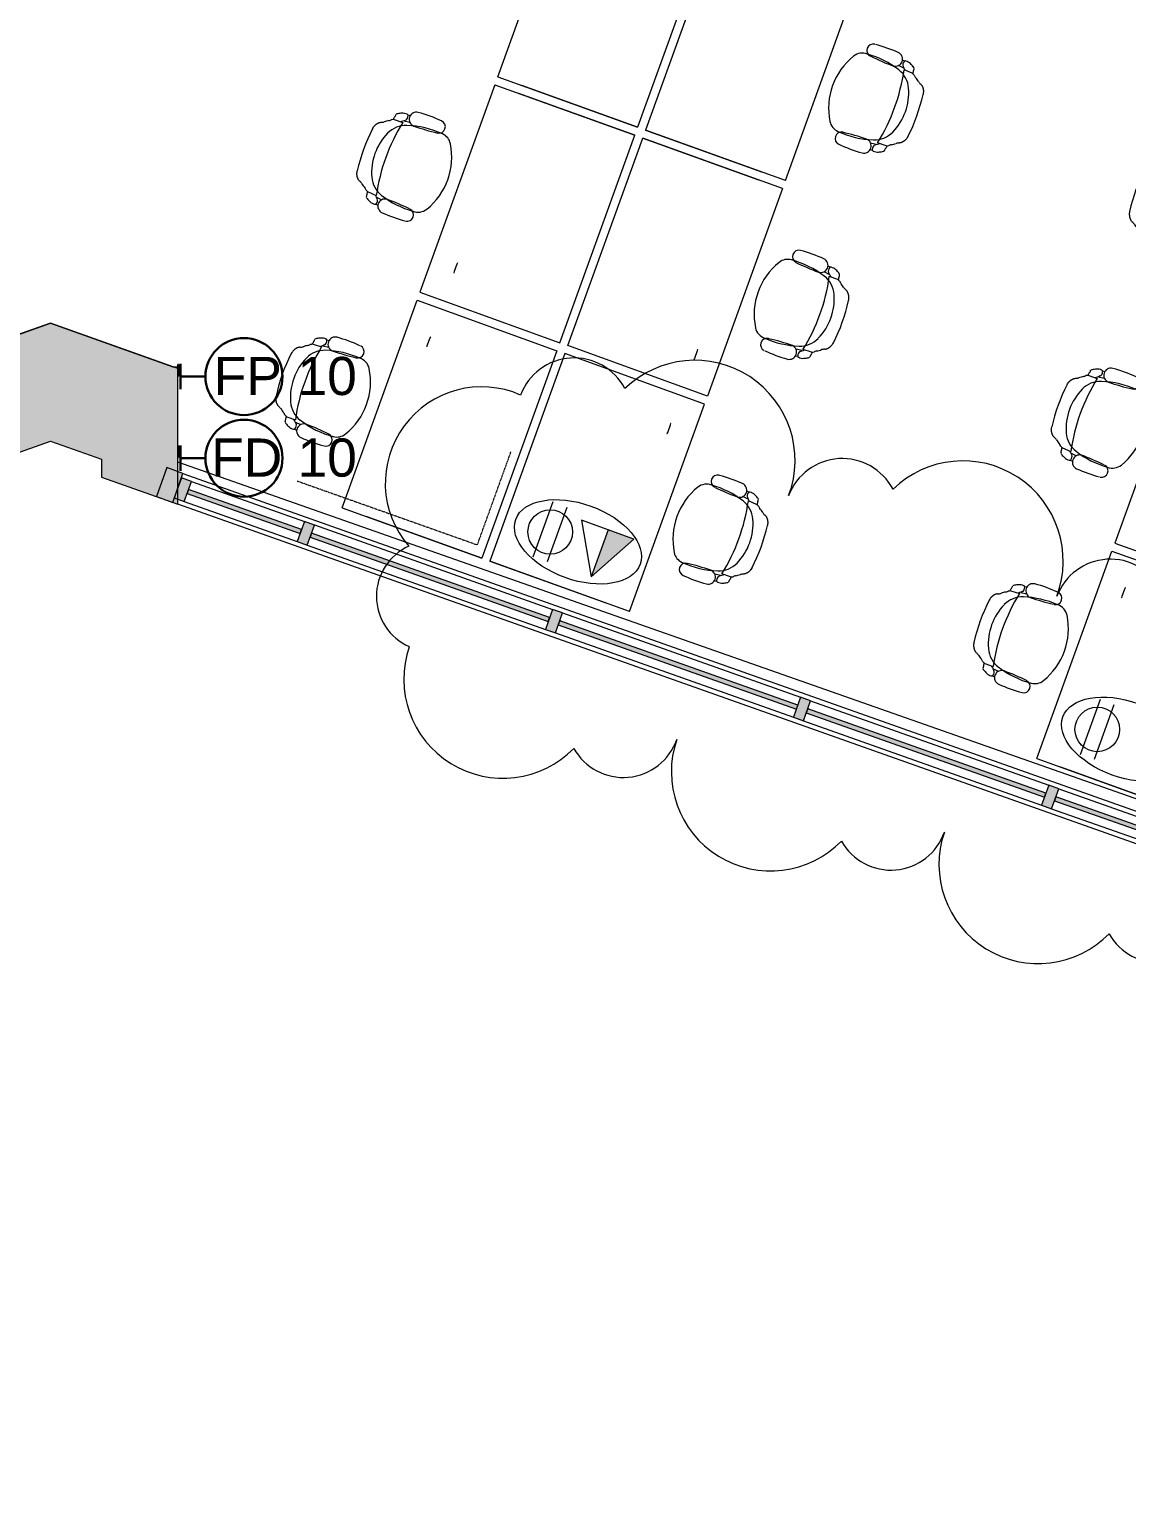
# Model space of a CAD drawing. Header units: inches. Extents: x -2349 to 1043, y -456 to 2193.
# Drawn here: x -1261 to -1002.6, y 98.6 to 446.9 of the extents above; entities that cross this region are included whole.
import ezdxf

# ---------------------------------------------------------------- set-up
doc = ezdxf.new("R2010")
doc.units = ezdxf.units.IN
doc.header["$MEASUREMENT"] = 0
doc.linetypes.add('Dash 1_16_', pattern=[0.125, 0.0625, -0.0625])
for name, color, linetype, lineweight in [('5033_00_7th-9th Floors_Updated_dwg', 8, 'Continuous', 9), ('A-ANNO-NOTE', 131, 'Continuous', 30), ('A-COLS', 52, 'Continuous', 13), ('A-DETL-THIN', 151, 'Continuous', 9), ('A-GLAZ-CURT', 52, 'Continuous', 13), ('A-GLAZ-CWMG', 51, 'Continuous', 13), ('A-Shell', 7, 'Continuous', 9), ('A-WALL-PATT', 111, 'Continuous', 13), ('E-ELEC-FIXT', 91, 'Continuous', 9), ('G-ANNO-REVC', 71, 'Continuous', 9), ('GLAZ EXIST2', 7, 'Continuous', 9), ('I-FURN', 30, 'Continuous', 9), ('I-WALL', 2, 'Continuous', 13)]:
    doc.layers.add(name, color=color, linetype=linetype, lineweight=lineweight)
doc.styles.add('Swis721 Lt BT', font='swissl.ttf', dxfattribs={"height": 9})

# ---------------------------------------------------------------- blocks, each defined once
blk = doc.blocks.new('5033_00_7th-9th Floors_Updated_dwg-8585573-7TH FLOOR POWER _ SIGNAL')
at = {"layer": 'A-Shell'}
blk.add_line((-1226.96, 187.32), (-1256.05, 197.69), dxfattribs=at)
at = {"layer": 'A-Shell', "flags": 128}
blk.add_lwpolyline([(-1256.05, 197.69), (-1286.05, 187), (-1256.05, 197.69), (-1226.96, 187.32)], dxfattribs=at)
at = {"layer": 'GLAZ EXIST2'}
blk.add_line((-938.5, 63.78), (-1226.05, 164.89), dxfattribs=at)
blk = doc.blocks.new('Columns 1 - Columns 1-7118049-7TH FLOOR POWER _ SIGNAL')
at = {"layer": 'A-COLS', "lineweight": 9}
h = blk.add_hatch(color=7, dxfattribs=at)
h.paths.add_polyline_path([(862, -405.11), (861.98, -372.97), (801.98, -351.58), (801.98, -383.71), (861.95, -405.09)], flags=0)
h.paths.add_polyline_path([(994.48, -377), (1004.95, -376.98), (1004.95, -365), (986.95, -365), (986.95, -377), (993.97, -377)], flags=0)
h.paths.add_polyline_path([(514, -281.76), (514, -249.63), (453.98, -228.24), (453.98, -260.37), (513.95, -281.74)], flags=0)
h.paths.add_polyline_path([(166, -158.41), (166, -126.28), (105.98, -104.89), (105.98, -137.02), (165.95, -158.39)], flags=0)
h.paths.add_polyline_path([(-182, -35.06), (-182, -2.93), (-242.02, 18.46), (-242.02, -13.67), (-182.05, -35.04)], flags=0)
h.paths.add_polyline_path([(-1982.09, 88.27), (-1922.03, 109.69), (-1922.03, 140.32), (-1982.09, 118.92), (-1982.06, 97), (-1976.88, 98.83), (-1974.21, 91.29), (-1982.09, 88.5), (-1982.09, 88.41)], flags=0)
h.paths.add_polyline_path([(-530, 88.28), (-530, 120.42), (-590.02, 141.81), (-590.02, 109.68), (-530.05, 88.3)], flags=0)
h.paths.add_polyline_path([(843.95, 109), (843.91, 133), (819.95, 133), (819.95, 109), (840.1, 109)], flags=0)
h.paths.add_polyline_path([(1000.37, 115), (1004.95, 115.02), (1004.95, 127), (986.95, 127), (986.95, 115), (998.45, 115)], flags=0)
h.paths.add_polyline_path([(-1634.06, 211.7), (-1574.03, 233.05), (-1574.03, 264.36), (-1634.06, 242.96), (-1634.06, 211.72)], flags=0)
h.paths.add_polyline_path([(-878.47, 211.8), (-878.47, 243.93), (-938.5, 265.32), (-938.5, 233.19), (-878.52, 211.82)], flags=0)
h.paths.add_polyline_path([(495.95, 232), (495.95, 256), (472.03, 256), (472.03, 232), (492.75, 232)], flags=0)
h.paths.add_polyline_path([(-1286.05, 334.98), (-1268.05, 341.39), (-1268.05, 345.6), (-1256.05, 349.87), (-1244.05, 345.6), (-1244.05, 341.38), (-1226.05, 335.02), (-1226.06, 367), (-1256.05, 377.69), (-1286.05, 367), (-1286.05, 334.99)], flags=0)
h.paths.add_polyline_path([(-2021.16, 351.64), (-2013.01, 374.21), (-2035.58, 382.36), (-2043.73, 359.79), (-2041.62, 359.02)], flags=0)
h.paths.add_polyline_path([(-207.74, 478), (-200.03, 478), (-200.03, 502), (-219.79, 502), (-224.03, 490.27), (-224.03, 478), (-208.32, 478)], flags=0)
h.paths.add_polyline_path([(-224.03, 501.32), (-223.78, 502), (-224.03, 502)], flags=0)
h.paths.add_polyline_path([(-549.3, 601), (-548.03, 601), (-548.03, 625), (-569.15, 625), (-572.03, 617.05), (-572.03, 601), (-556.09, 601)], flags=0)
h.paths.add_polyline_path([(496.2, 601), (496.2, 625), (472.2, 625), (472.2, 601), (492.75, 601)], flags=0)
h.paths.add_polyline_path([(831.97, 601.06), (843.95, 601.08), (843.91, 625.06), (819.95, 625.06), (819.95, 601.06), (831.95, 601.06)], flags=0)
h.paths.add_polyline_path([(999.15, 607.06), (1004.95, 607.08), (1004.95, 619.06), (986.95, 619.06), (986.95, 607.06), (998.45, 607.06)], flags=0)
h.paths.add_polyline_path([(-1887.92, 720.64), (-1879.77, 743.21), (-1902.34, 751.36), (-1910.49, 728.79), (-1899.81, 724.93)], flags=0)
h.paths.add_polyline_path([(-910.74, 724), (-896.03, 724), (-896.03, 748), (-920.67, 748), (-920.67, 724), (-911.68, 724)], flags=0)
h.paths.add_polyline_path([(-1616.03, 724), (-1592.03, 724), (-1592.03, 748), (-1616.03, 748), (-1616.03, 731.5)], flags=0)
h.paths.add_polyline_path([(-1843.5, 843.64), (-1835.35, 866.21), (-1857.93, 874.36), (-1866.08, 851.79), (-1845.61, 844.39)], flags=0)
h.paths.add_polyline_path([(492.75, 847), (496.2, 847), (496.2, 871), (472.2, 871), (472.2, 847), (479.89, 847)], flags=0)
h.paths.add_polyline_path([(-1574.05, 847), (-1574.06, 871), (-1616.19, 871), (-1616.19, 847), (-1576.33, 847)], flags=0)
h.paths.add_polyline_path([(-1268.03, 847.03), (-1243.86, 847.03), (-1243.86, 871), (-1268.03, 871), (-1268.03, 863.81)], flags=0)
h.paths.add_polyline_path([(843.95, 1093), (843.91, 1117), (819.95, 1117), (819.95, 1093), (840.1, 1093)], flags=0)
h.paths.add_polyline_path([(482.08, 1093), (495.95, 1093), (495.95, 1117), (471.83, 1117), (471.83, 1093), (481.27, 1093)], flags=0)
h.paths.add_polyline_path([(-1259.55, 1093.21), (-1244.3, 1093.21), (-1244.3, 1117.25), (-1268.29, 1117.25), (-1268.29, 1093.21), (-1268.07, 1093.21)], flags=0)
h.paths.add_polyline_path([(-1607.55, 1093.21), (-1592.35, 1093.21), (-1592.35, 1117.25), (-1616.3, 1117.25), (-1616.3, 1093.21), (-1616.07, 1093.21)], flags=0)
h.paths.add_polyline_path([(993.95, 1099), (1004.95, 1099.02), (1004.95, 1111), (986.95, 1111), (986.95, 1099), (993.94, 1099)], flags=0)
h.paths.add_polyline_path([(-1594.42, 1339.25), (-1592.3, 1339.25), (-1592.3, 1363.25), (-1616.3, 1363.25), (-1616.3, 1339.25), (-1600.55, 1339.25)], flags=0)
h.paths.add_polyline_path([(-1268.3, 1339.25), (-1244.3, 1339.25), (-1244.3, 1363.25), (-1268.3, 1363.25), (-1268.3, 1343.02)], flags=0)
h.paths.add_polyline_path([(471.95, 1462.86), (495.95, 1462.86), (495.95, 1486.86), (471.95, 1486.86)], flags=0)
h.paths.add_polyline_path([(801.95, 1567), (861.95, 1588.4), (861.95, 1619.14), (850.07, 1619.14), (850, 1619.04), (849.95, 1619.16), (849.95, 1622.86), (801.95, 1605.75), (801.95, 1567.02)], flags=0)
h.paths.add_polyline_path([(-1592.05, 1585.02), (-1592.05, 1609.02), (-1616.05, 1609.02), (-1616.05, 1585.02)], flags=0)
h.paths.add_polyline_path([(-1244.3, 1585.27), (-1244.3, 1609.27), (-1268.3, 1609.27), (-1268.3, 1585.27)], flags=0)
h.paths.add_polyline_path([(-1678.05, 1731.02), (-1654.55, 1731.02), (-1654.55, 1776.02), (-1678.05, 1776.02), (-1678.05, 1772.52), (-1658.05, 1772.52), (-1658.05, 1734.52), (-1678.05, 1734.52)], flags=0)
h.paths.add_polyline_path([(-921.05, 1827.02), (-895.05, 1827.02), (-895.05, 1853.02), (-921.05, 1853.02), (-921.05, 1827.76)], flags=0)
h.paths.add_polyline_path([(496.95, 1827.02), (496.95, 1853.02), (470.95, 1853.02), (470.95, 1827.02), (492.75, 1827.02)], flags=0)
h.paths.add_polyline_path([(148.95, 1827.02), (148.95, 1853.02), (122.95, 1853.02), (122.95, 1827.02), (145.4, 1827.02)], flags=0)
h.paths.add_polyline_path([(-559.8, 1827.02), (-547.04, 1827.02), (-547.04, 1853.02), (-573.04, 1853.02), (-573.04, 1827.02), (-560.05, 1827.02)], flags=0)
h.paths.add_polyline_path([(-214.73, 1827.04), (-199.03, 1827.04), (-199.03, 1853.03), (-225.05, 1853.03), (-225.05, 1827.04), (-214.81, 1827.04)], flags=0)
h.paths.add_polyline_path([(-1604.86, 1828.27), (-1592.3, 1828.27), (-1592.3, 1852.27), (-1600.05, 1852.27), (-1600.05, 2104.82), (-1574.05, 2104.82), (-1574.05, 2138.82), (-1608.05, 2138.82), (-1608.05, 1852.27), (-1616.3, 1852.27), (-1616.3, 1828.27), (-1605.11, 1828.27)], flags=0)
h.paths.add_polyline_path([(-1246.45, 1828.27), (-1244.3, 1828.27), (-1244.3, 1852.27), (-1268.3, 1852.27), (-1268.3, 1828.27), (-1252.55, 1828.27)], flags=0)
h.paths.add_polyline_path([(-1629.95, 1836.02), (-1620.8, 1836.02), (-1620.8, 1844.02), (-1678.05, 1844.02), (-1678.05, 1836.02)], flags=0)
h.paths.add_polyline_path([(861.95, 2100.07), (861.95, 2138.82), (801.95, 2138.82), (801.95, 2110.02), (831.95, 2110.02), (831.95, 2100.07), (853.95, 2100.07)], flags=0)
h.paths.add_polyline_path([(-878.05, 2104.79), (-878.05, 2138.82), (-938.13, 2138.82), (-938.13, 2104.79)], flags=0)
h.paths.add_polyline_path([(-1225.94, 2104.81), (-1225.94, 2138.82), (-1286.03, 2138.82), (-1286.03, 2104.81)], flags=0)
h.paths.add_polyline_path([(165.96, 2104.82), (165.96, 2138.82), (105.95, 2138.82), (105.95, 2104.82)], flags=0)
h.paths.add_polyline_path([(454.05, 2104.82), (513.95, 2104.82), (513.95, 2138.82), (454.05, 2138.82)], flags=0)
h.paths.add_polyline_path([(-590.05, 2104.82), (-530.05, 2104.82), (-530.05, 2138.82), (-590.05, 2138.82)], flags=0)
h.paths.add_polyline_path([(-181.82, 2104.82), (-181.82, 2138.82), (-242.05, 2138.82), (-242.05, 2104.82), (-189.08, 2104.82)], flags=0)
at = {"layer": 'A-COLS', "color": 8, "lineweight": 20}
for p, q in [((-1256.05, 377.69), (-1286.05, 367)), ((-1226.05, 367), (-1256.05, 377.69)), ((-1226.05, 335), (-1226.05, 367)), ((-1268.05, 345.6), (-1256.05, 349.87)), ((-1256.05, 349.87), (-1244.05, 345.6)), ((-1244.05, 345.6), (-1244.05, 341.38)), ((-1244.05, 341.38), (-1226.05, 335))]:
    blk.add_line(p, q, dxfattribs=at)
blk = doc.blocks.new('System Panel - Glazed-7506537-7TH FLOOR POWER _ SIGNAL')
at = {"layer": 'A-GLAZ-CURT', "lineweight": 9}
blk.add_hatch(color=7, dxfattribs=at).paths.add_polyline_path([(-14.13, 0.5), (-14.13, -0.5), (14.13, -0.5), (14.13, 0.5), (8.2, 0.5)], flags=0)
at = {"layer": 'A-GLAZ-CURT', "color": 8, "lineweight": 20}
for p, q in [((-14.13, 0.5), (-14.13, -0.5)), ((14.13, 0.5), (-14.13, 0.5)), ((14.13, -0.5), (14.13, 0.5)), ((-14.13, -0.5), (14.13, -0.5))]:
    blk.add_line(p, q, dxfattribs=at)
blk = doc.blocks.new('System Panel - Glazed-7506542-7TH FLOOR POWER _ SIGNAL')
at = {"layer": 'A-GLAZ-CURT', "lineweight": 9}
blk.add_hatch(color=7, dxfattribs=at).paths.add_polyline_path([(-29.75, 0.5), (-29.75, -0.5), (29.75, -0.5), (29.75, 0.5)], flags=0)
at = {"layer": 'A-GLAZ-CURT', "color": 8, "lineweight": 20}
for p, q in [((29.75, 0.5), (-29.75, 0.5)), ((-29.75, 0.5), (-29.75, -0.5)), ((29.75, -0.5), (29.75, 0.5)), ((-29.75, -0.5), (29.75, -0.5))]:
    blk.add_line(p, q, dxfattribs=at)
blk = doc.blocks.new('System Panel - Glazed-7506554-7TH FLOOR POWER _ SIGNAL')
at = {"layer": 'A-GLAZ-CURT', "lineweight": 9}
blk.add_hatch(color=7, dxfattribs=at).paths.add_polyline_path([(-29.79, 0.5), (-29.79, -0.5), (29.79, -0.5), (29.79, 0.5), (14.95, 0.5)], flags=0)
at = {"layer": 'A-GLAZ-CURT', "color": 8, "lineweight": 20}
for p, q in [((29.79, 0.5), (-29.79, 0.5)), ((-29.79, 0.5), (-29.79, -0.5)), ((29.79, -0.5), (29.79, 0.5)), ((-29.79, -0.5), (29.79, -0.5))]:
    blk.add_line(p, q, dxfattribs=at)
blk = doc.blocks.new('Rectangular Mullion - 2_5_ x 5_ rectangular-7506551-7TH FLOOR POWER _ SIGNAL')
at = {"layer": 'A-GLAZ-CWMG', "lineweight": 9}
for p, q in [((-1018.55, 267.96), (-962.4, 248.06)), ((-1020.22, 263.25), (-964.07, 243.35))]:
    blk.add_line(p, q, dxfattribs=at)
blk = doc.blocks.new('Rectangular Mullion - 2_5_ x 5_ rectangular-7506541-7TH FLOOR POWER _ SIGNAL')
at = {"layer": 'A-GLAZ-CWMG', "lineweight": 9}
for p, q in [((-1076.99, 288.68), (-1020.91, 268.8)), ((-1078.66, 283.96), (-1022.58, 264.09))]:
    blk.add_line(p, q, dxfattribs=at)
blk = doc.blocks.new('Rectangular Mullion - 2_5_ x 5_ rectangular-7506535-7TH FLOOR POWER _ SIGNAL')
at = {"layer": 'A-GLAZ-CWMG', "lineweight": 9}
for p, q in [((-1222.85, 340.38), (-1196.22, 330.94)), ((-1224.52, 335.66), (-1197.89, 326.22))]:
    blk.add_line(p, q, dxfattribs=at)
blk = doc.blocks.new('Rectangular Mullion - 2_5_ x 5_ rectangular-7506530-7TH FLOOR POWER _ SIGNAL')
at = {"layer": 'A-GLAZ-CWMG', "lineweight": 9}
blk.add_hatch(color=7, dxfattribs=at).paths.add_polyline_path([(-2.5, -2.5), (-2.5, 2.5), (0, 2.5), (0, -0.01), (-0.88, -2.5), (-2.17, -2.5)], flags=0)
at = {"layer": 'A-GLAZ-CWMG', "color": 8, "lineweight": 20}
for p, q in [((-2.5, 2.5), (0, 2.5)), ((-2.5, -2.5), (-2.5, 2.5)), ((0, 2.5), (0, -2.5)), ((0, -2.5), (-2.5, -2.5))]:
    blk.add_line(p, q, dxfattribs=at)
blk = doc.blocks.new('Rectangular Mullion - 2_5_ x 5_ rectangular-7506536-7TH FLOOR POWER _ SIGNAL')
at = {"layer": 'A-GLAZ-CWMG', "lineweight": 9}
blk.add_hatch(color=7, dxfattribs=at).paths.add_polyline_path([(-1.25, -2.5), (-1.25, 2.5), (1.25, 2.5), (1.25, -2.5), (-0.52, -2.5)], flags=0)
at = {"layer": 'A-GLAZ-CWMG', "color": 8, "lineweight": 20}
for p, q in [((-1.25, 2.5), (1.25, 2.5)), ((-1.25, -2.5), (-1.25, 2.5)), ((1.25, 2.5), (1.25, -2.5)), ((1.25, -2.5), (-1.25, -2.5))]:
    blk.add_line(p, q, dxfattribs=at)
blk = doc.blocks.new('Steelcase - Ology - Desk Electric - Rectangular - 29__ D - 52_ x 35_-7821944-7TH FLOOR POWER _ SIGNAL')
at = {"layer": 'I-FURN'}
for p, q in [((-29, -23.78), (-29, 11.22)), ((23, 11.22), (-29, 11.22)), ((23, -23.78), (23, 11.22)), ((-29, -23.78), (23, -23.78))]:
    blk.add_line(p, q, dxfattribs=at)
blk = doc.blocks.new('Steelcase - Ology - Desk Electric - Base - Rectangular - 29__ D - 34__ W - 76__ W-7821946-7TH FLOOR POWER _ SIGNAL')
at = {"layer": 'I-FURN'}
for p, q in [((-28.68, 11.22), (-28.68, -17.78)), ((13.8, -17.79), (13.8, -17.83)), ((13.8, -17.83), (14.11, -17.9)), ((14.11, -17.9), (16.01, -17.9)), ((16.01, -17.9), (16.31, -17.83)), ((16.31, -17.83), (16.31, -17.79))]:
    blk.add_line(p, q, dxfattribs=at)
blk = doc.blocks.new('Steelcase - Seating - Series 1 - Task Chair - Task Chair-7826190-7TH FLOOR POWER _ SIGNAL')
at = {"layer": 'I-FURN'}
for p, q in [((-10.17, -2.55), (-10.38, -2.55)), ((-9.09, -2.55), (-9.22, -4.65)), ((9.09, -2.55), (9.09, -4.68)), ((10.17, -2.55), (10.38, -2.55)), ((-11.19, -5.22), (-11.25, -5.79)), ((-9.88, -5.14), (-9.56, -4.85)), ((-9.56, -4.85), (-9.71, -6.23)), ((9.2, -4.34), (9.09, -4.19)), ((9.88, -5.14), (9.56, -4.85)), ((9.56, -4.85), (9.71, -6.22)), ((11.19, -5.22), (11.25, -5.79))]:
    blk.add_line(p, q, dxfattribs=at)
for centre, radius, start, end in [((-3.05, -7.65), 6, 114.254, 162.1001), ((0, -14.41), 13.41, 65.746, 114.254), ((3.05, -7.65), 6, 17.8999, 65.746), ((-10.88, -7.44), 1.69, 4.2771, 175.7229), ((11.73, -12.42), 21.53, 162.1001, 184.2769), ((-2.85, -9.17), 7.99, 142.7486, 147.2514), ((-0.12, -48.46), 44.74, 78.1161, 101.7376), ((-12.1, -12.55), 21.92, 355.1341, 17.8999), ((2.85, -9.17), 7.99, 32.7486, 37.2514), ((10.88, -7.43), 1.68, 4.515, 180.2888), ((22.73, -9.96), 35.4, 175.7229, 184.9987), ((-61.01, -7.05), 51.82, 353.3109, 359.705), ((61.01, -7.18), 51.82, 180.2888, 186.6891), ((-22.73, -10.08), 35.4, 355.0013, 4.515), ((-11.04, -13.04), 1.5, 184.9987, 353.3109), ((11.04, -13.04), 1.5, 186.6891, 355.0013), ((-6.5, -14.17), 3.24, 177.4671, 238.7484), ((0, -3.46), 15.77, 238.7484, 301.2516), ((6.5, -14.16), 3.25, 301.2516, 355.7231)]:
    blk.add_arc(centre, radius, start, end, dxfattribs=at)
for centre, major_axis, ratio, start_param, end_param in [((-7.15, 5.5), (0.87, 6.2), 0.154562, 3.399732, 3.701416), ((0.01, -31.09), (37.17, 0.02), 0.886583, 1.427587, 1.713397), ((7.16, 5.51), (-0.87, 6.2), 0.154825, 2.582529, 2.883606), ((-8.59, -6.34), (1.72, 5.94), 0.52706, 1.108678, 1.274239), ((-9.88, -3.86), (0.31, 1.61), 0.651034, 0.76658, 1.051038), ((2.41, 4.34), (12.7, 6.86), 0.060387, 3.254097, 3.377177), ((14.26, 36.92), (23.61, 40.36), 0.024762, 2.883774, 2.945408), ((-4.52, 16.42), (4.45, 18.42), 0.085659, 3.22746, 3.341758), ((-4.27, 16.52), (4.71, 18.52), 0.083254, 3.342674, 3.400954), ((86.51, -0.26), (95.89, 4.54), 0.22439, 2.946156, 2.989179), ((-86.51, -0.11), (-95.89, 4.68), 0.223967, 3.294323, 3.337389), ((4.31, 16.54), (-4.67, 18.53), 0.08384, 2.882769, 2.961473), ((4.62, 16.47), (-4.35, 18.45), 0.086501, 2.96286, 3.053569), ((-14.1, 37.05), (-23.45, 40.49), 0.023763, 3.337899, 3.400622), ((-2.41, 4.34), (-12.7, 6.86), 0.060387, 2.906008, 3.029088), ((9.88, -3.86), (-0.31, 1.61), 0.651034, 5.232147, 5.516606), ((8.59, -6.34), (-1.72, 5.94), 0.52706, 5.008946, 5.174507), ((-9.53, -4.74), (0.03, 2.1), 0.841362, 1.08627, 1.703617), ((-10.94, -4.92), (-0.004, 0.422), 0.857374, 1.745249, 2.84774), ((-11.02, -3.62), (-0.99, 1.63), 0.718676, 2.427045, 3.274454), ((11.02, -3.62), (0.99, 1.63), 0.718676, 3.008732, 3.85614), ((10.94, -4.92), (0.004, 0.422), 0.857374, 3.435445, 4.537937), ((9.53, -4.74), (-0.03, 2.1), 0.841362, 4.579568, 5.196915)]:
    blk.add_ellipse(centre, major_axis=major_axis, ratio=ratio, start_param=start_param, end_param=end_param, dxfattribs=at)
for points, knots in [([(-7.38, 0.17), (-7.35, 0.26), (-7.27, 0.4), (-7.14, 0.56), (-7.05, 0.66), (-6.98, 0.73), (-6.91, 0.8), (-6.83, 0.86), (-6.74, 0.93), (-6.65, 1), (-6.56, 1.06), (-6.46, 1.12), (-6.36, 1.18), (-6.25, 1.24), (-6.14, 1.29), (-5.99, 1.35), (-5.72, 1.45), (-5.46, 1.5), (-5.29, 1.53)], [-1, -1, -1, -1, -0.833333, -0.75, -0.708333, -0.666667, -0.625, -0.583333, -0.541667, -0.5, -0.458333, -0.416667, -0.375, -0.333333, -0.291667, -0.25, -0.166667, 0, 0, 0, 0]), ([(5.29, 1.53), (5.46, 1.51), (5.72, 1.45), (5.99, 1.36), (6.14, 1.29), (6.25, 1.24), (6.36, 1.19), (6.46, 1.13), (6.56, 1.07), (6.65, 1), (6.74, 0.94), (6.83, 0.87), (6.91, 0.8), (6.98, 0.73), (7.05, 0.66), (7.14, 0.57), (7.27, 0.4), (7.35, 0.26), (7.38, 0.18)], [-1, -1, -1, -1, -0.833333, -0.75, -0.708333, -0.666667, -0.625, -0.583333, -0.541667, -0.5, -0.458333, -0.416667, -0.375, -0.333333, -0.291667, -0.25, -0.166667, 0, 0, 0, 0]), ([(-9, -2.35), (-9.06, -2.35), (-9.17, -2.37), (-9.39, -2.4), (-9.6, -2.44), (-9.74, -2.47), (-9.81, -2.49), (-9.84, -2.5), (-9.85, -2.5)], [0, 0, 0, 0, 0.142857, 0.285714, 0.571429, 0.785714, 0.892857, 1, 1, 1, 1]), ([(9, -2.35), (9.06, -2.35), (9.17, -2.37), (9.39, -2.4), (9.6, -2.44), (9.74, -2.47), (9.81, -2.49), (9.84, -2.5), (9.85, -2.5)], [0, 0, 0, 0, 0.142857, 0.285714, 0.571429, 0.785714, 0.892857, 1, 1, 1, 1])]:
    blk.add_open_spline(points, degree=3, knots=knots, dxfattribs=at)
blk = doc.blocks.new('PS - Power Device _Wall Base_ - Basefeed Data-8628005-7TH FLOOR POWER _ SIGNAL')
at = {"layer": 'E-ELEC-FIXT'}
for p, q in [((-1225.86, 348.73), (-1226.05, 348.73)), ((-1225.86, 348.73), (-1225.86, 345.98)), ((-1226.05, 345.98), (-1225.86, 345.98))]:
    blk.add_line(p, q, dxfattribs=at)
blk = doc.blocks.new('PS - Power Device _Wall Base_ - Basefeed Power-8627967-7TH FLOOR POWER _ SIGNAL')
at = {"layer": 'E-ELEC-FIXT'}
for p, q in [((-1226.05, 367.34), (-1227.01, 367.34)), ((-1226.05, 367), (-1226.05, 367.97)), ((-1225.86, 367.97), (-1226.05, 367.97)), ((-1225.86, 367.97), (-1225.86, 365.22)), ((-1226.05, 365.22), (-1225.86, 365.22))]:
    blk.add_line(p, q, dxfattribs=at)
blk = doc.blocks.new('Steelcase - Ology - Desk Electric - Rectangular - 29__ D - 52_ x 35_-7821971-7TH FLOOR POWER _ SIGNAL')
at = {"layer": 'I-FURN'}
for p, q in [((-29, 23.78), (-29, -11.22)), ((-29, 23.78), (23, 23.78)), ((23, 23.78), (23, -11.22)), ((23, -11.22), (-29, -11.22))]:
    blk.add_line(p, q, dxfattribs=at)
blk = doc.blocks.new('Steelcase - Ology - Desk Electric - Base - Rectangular - 29__ D - 34__ W - 76__ W-7821973-7TH FLOOR POWER _ SIGNAL')
at = {"layer": 'I-FURN'}
for p, q in [((-28.68, -11.22), (-28.68, 17.78)), ((13.8, 17.83), (14.11, 17.9)), ((13.8, 17.79), (13.8, 17.83)), ((14.11, 17.9), (16.01, 17.9)), ((16.01, 17.9), (16.31, 17.83)), ((16.31, 17.83), (16.31, 17.79))]:
    blk.add_line(p, q, dxfattribs=at)
blk = doc.blocks.new('Steelcase - Seating - Series 1 - Task Chair - Task Chair-7826191-7TH FLOOR POWER _ SIGNAL')
at = {"layer": 'I-FURN'}
for p, q in [((-11.19, 5.22), (-11.25, 5.79)), ((-9.88, 5.14), (-9.56, 4.85)), ((-9.56, 4.85), (-9.71, 6.23)), ((-9.09, 2.55), (-9.22, 4.65)), ((9.09, 2.55), (9.09, 4.68)), ((9.2, 4.34), (9.09, 4.19)), ((9.56, 4.85), (9.71, 6.22)), ((9.88, 5.14), (9.56, 4.85)), ((11.19, 5.22), (11.25, 5.79)), ((-10.17, 2.55), (-10.38, 2.55)), ((10.17, 2.55), (10.38, 2.55))]:
    blk.add_line(p, q, dxfattribs=at)
for centre, radius, start, end in [((0, 3.46), 15.77, 58.7484, 121.2516), ((-11.04, 13.04), 1.5, 6.6891, 175.0013), ((11.73, 12.42), 21.53, 175.7231, 197.8999), ((-6.5, 14.17), 3.24, 121.2516, 182.5329), ((6.5, 14.16), 3.25, 4.2769, 58.7484), ((-12.1, 12.55), 21.92, 342.1001, 4.8659), ((11.04, 13.04), 1.5, 4.9987, 173.3109), ((22.73, 9.96), 35.4, 175.0013, 184.2771), ((-61.01, 7.05), 51.82, 0.295, 6.6891), ((61.01, 7.18), 51.82, 173.3109, 179.7112), ((-22.73, 10.08), 35.4, 355.485, 4.9987), ((-10.88, 7.44), 1.69, 184.2771, 355.7229), ((10.88, 7.43), 1.68, 179.7112, 355.485), ((-2.85, 9.17), 7.99, 212.7486, 217.2514), ((-0.12, 48.46), 44.74, 258.2624, 281.8839), ((-3.05, 7.65), 6, 197.8999, 245.746), ((3.05, 7.65), 6, 294.254, 342.1001), ((2.85, 9.17), 7.99, 322.7486, 327.2514), ((0, 14.41), 13.41, 245.746, 294.254)]:
    blk.add_arc(centre, radius, start, end, dxfattribs=at)
for centre, major_axis, ratio, start_param, end_param in [((-9.53, 4.74), (-0.03, 2.1), 0.841362, 1.437975, 2.055322), ((-10.94, 4.92), (0.004, 0.422), 0.857374, 0.293852, 1.396344), ((-8.59, 6.34), (-1.72, 5.94), 0.52706, 1.867354, 2.032914), ((-11.02, 3.62), (0.99, 1.63), 0.718676, 6.150324, 6.997733), ((11.02, 3.62), (-0.99, 1.63), 0.718676, 5.568638, 6.416046), ((8.59, 6.34), (1.72, 5.94), 0.52706, 4.250271, 4.415832), ((10.94, 4.92), (-0.004, 0.422), 0.857374, 4.886841, 5.989333), ((9.53, 4.74), (0.03, 2.1), 0.841362, 4.227863, 4.84521), ((-9.88, 3.86), (-0.31, 1.61), 0.651034, 2.090555, 2.375013), ((2.41, -4.34), (-12.7, 6.86), 0.060387, 6.047601, 6.170681), ((14.26, -36.92), (-23.61, 40.36), 0.024762, 0.196185, 0.257818), ((-4.52, -16.42), (-4.45, 18.42), 0.085659, 6.08302, 6.197318), ((-4.27, -16.52), (-4.71, 18.52), 0.083254, 6.023824, 6.082104), ((86.51, 0.26), (-95.89, 4.54), 0.22439, 0.152414, 0.195437), ((-7.15, -5.5), (-0.87, 6.2), 0.154562, 5.723362, 6.025046), ((7.16, -5.51), (0.87, 6.2), 0.154825, 0.257987, 0.559064), ((-86.51, 0.11), (95.89, 4.68), 0.223967, 6.087389, 6.130455), ((4.31, -16.54), (4.67, 18.53), 0.08384, 0.18012, 0.258824), ((4.62, -16.47), (4.35, 18.45), 0.086501, 0.088023, 0.178733), ((-14.1, -37.05), (23.45, 40.49), 0.023763, 6.024156, 6.086879), ((-2.41, -4.34), (12.7, 6.86), 0.060387, 0.112505, 0.235585), ((9.88, 3.86), (0.31, 1.61), 0.651034, 3.908172, 4.192631), ((0.01, 31.09), (-37.17, 0.02), 0.886583, 1.428196, 1.714006)]:
    blk.add_ellipse(centre, major_axis=major_axis, ratio=ratio, start_param=start_param, end_param=end_param, dxfattribs=at)
for points, knots in [([(-9, 2.35), (-9.06, 2.35), (-9.17, 2.37), (-9.39, 2.4), (-9.6, 2.44), (-9.74, 2.47), (-9.81, 2.49), (-9.84, 2.5), (-9.85, 2.5)], [0, 0, 0, 0, 0.142857, 0.285714, 0.571429, 0.785714, 0.892857, 1, 1, 1, 1]), ([(9, 2.35), (9.06, 2.35), (9.17, 2.37), (9.39, 2.4), (9.6, 2.44), (9.74, 2.47), (9.81, 2.49), (9.84, 2.5), (9.85, 2.5)], [0, 0, 0, 0, 0.142857, 0.285714, 0.571429, 0.785714, 0.892857, 1, 1, 1, 1]), ([(-7.38, -0.17), (-7.35, -0.26), (-7.27, -0.4), (-7.14, -0.56), (-7.05, -0.66), (-6.98, -0.73), (-6.91, -0.8), (-6.83, -0.86), (-6.74, -0.93), (-6.65, -1), (-6.56, -1.06), (-6.46, -1.12), (-6.36, -1.18), (-6.25, -1.24), (-6.14, -1.29), (-5.99, -1.35), (-5.72, -1.45), (-5.46, -1.5), (-5.29, -1.53)], [-1, -1, -1, -1, -0.833333, -0.75, -0.708333, -0.666667, -0.625, -0.583333, -0.541667, -0.5, -0.458333, -0.416667, -0.375, -0.333333, -0.291667, -0.25, -0.166667, 0, 0, 0, 0]), ([(5.29, -1.53), (5.46, -1.51), (5.72, -1.45), (5.99, -1.36), (6.14, -1.29), (6.25, -1.24), (6.36, -1.19), (6.46, -1.13), (6.56, -1.07), (6.65, -1), (6.74, -0.94), (6.83, -0.87), (6.91, -0.8), (6.98, -0.73), (7.05, -0.66), (7.14, -0.57), (7.27, -0.4), (7.35, -0.26), (7.38, -0.18)], [-1, -1, -1, -1, -0.833333, -0.75, -0.708333, -0.666667, -0.625, -0.583333, -0.541667, -0.5, -0.458333, -0.416667, -0.375, -0.333333, -0.291667, -0.25, -0.166667, 0, 0, 0, 0])]:
    blk.add_open_spline(points, degree=3, knots=knots, dxfattribs=at)
blk = doc.blocks.new('Family - ___-9729293-7TH FLOOR POWER _ SIGNAL')
at = {"layer": 'G-ANNO-REVC'}
for centre, radius, start, end in [((-1132.69, 355.99), 13.49, 27.6153, 159.4256), ((-1104.26, 345.32), 23.61, 339.4256, 134.2168), ((-1154.49, 339.98), 22.69, 66.1495, 220.9408), ((-1069.53, 332.28), 13.49, 27.6153, 159.4256), ((-1041.1, 321.61), 23.61, 339.4256, 134.2168), ((-1166.29, 313.3), 12.97, 114.3392, 246.1495), ((-1006.36, 308.57), 13.49, 27.6153, 159.4256), ((-1149.47, 293.79), 23.35, 160.887, 315.6783), ((-1121.1, 283.96), 13.34, 209.0767, 340.887), ((-1086.43, 271.95), 23.35, 160.887, 315.6783), ((-1058.07, 262.12), 13.34, 209.0767, 340.887), ((-1023.4, 250.11), 23.35, 160.887, 315.6783), ((-995.03, 240.28), 13.34, 209.0767, 340.887)]:
    blk.add_arc(centre, radius, start, end, dxfattribs=at)

msp = doc.modelspace()

# ---------------------------------------------------------------- hatches: boundary and pattern name
at = {"layer": 'A-ANNO-NOTE', "lineweight": 9}
msp.add_hatch(color=256, dxfattribs=at).paths.add_polyline_path([(-1128.67, 317.87), (-1118.59, 326.78), (-1124.66, 328.97)], flags=0)
at = {"layer": 'A-WALL-PATT', "lineweight": 9}
h = msp.add_hatch(color=7, dxfattribs=at)
h.paths.add_polyline_path([(998.45, -453.45), (998.45, -449.61), (997.25, -453.02)], flags=0)
h.paths.add_polyline_path([(852.47, -401.71), (801.98, -383.69), (801.98, -379.99), (800.77, -383.39), (844, -398.71)], flags=0)
h.paths.add_polyline_path([(862, -401.26), (863.22, -397.83), (862, -397.4), (862, -397.83)], flags=0)
h.paths.add_polyline_path([(504.53, -278.38), (453.98, -260.35), (453.98, -256.64), (452.77, -260.04), (496, -275.36)], flags=0)
h.paths.add_polyline_path([(514, -277.91), (515.22, -274.48), (514, -274.05), (514, -274.48)], flags=0)
h.paths.add_polyline_path([(156.62, -155.07), (105.98, -137), (105.98, -133.29), (104.77, -136.69), (154, -154.14)], flags=0)
h.paths.add_polyline_path([(166, -154.57), (167.22, -151.13), (166, -150.7), (166, -154.14)], flags=0)
h.paths.add_polyline_path([(-191.32, -31.74), (-242.02, -13.65), (-242.02, -9.94), (-243.23, -13.34), (-196.67, -29.84)], flags=0)
h.paths.add_polyline_path([(-182, -31.22), (-180.78, -27.78), (-182, -27.35), (-182, -27.78)], flags=0)
h.paths.add_polyline_path([(-539.25, 91.58), (-590.02, 109.7), (-590.02, 113.41), (-591.23, 110.01), (-547.34, 94.45)], flags=0)
h.paths.add_polyline_path([(-530, 92.13), (-528.78, 95.56), (-530, 95.99), (-530, 94.45)], flags=0)
h.paths.add_polyline_path([(-887.69, 215.09), (-938.5, 233.21), (-938.5, 236.92), (-939.7, 233.52), (-896.47, 218.2)], flags=0)
h.paths.add_polyline_path([(-878.47, 215.65), (-877.25, 219.08), (-878.47, 219.51), (-878.47, 218.75)], flags=0)
h.paths.add_polyline_path([(-1226.05, 338.84), (-1224.83, 342.28), (-1226.05, 342.71), (-1226.05, 341.21)], flags=0)

# ---------------------------------------------------------------- linework, layer by layer
at = {"layer": 'A-ANNO-NOTE'}
for p, q in [((-1225.39, 362.09), (-1225.39, 368.09)), ((-1225.39, 365.09), (-1219.53, 365.09)), ((-1225.39, 342.85), (-1225.39, 348.85)), ((-1225.39, 345.85), (-1219.53, 345.85))]:
    msp.add_line(p, q, dxfattribs=at)
at = {"layer": 'A-ANNO-NOTE', "lineweight": 9}
for p, q in [((-1142.31, 322.57), (-1137.6, 335.61)), ((-1139, 321.48), (-1134.36, 334.33)), ((-1118.59, 326.78), (-1130.94, 331.24)), ((-1130.94, 331.24), (-1128.67, 317.87)), ((-1124.66, 328.97), (-1128.67, 317.87)), ((-1118.59, 326.78), (-1124.66, 328.97)), ((-1128.67, 317.87), (-1118.59, 326.78)), ((-1128.67, 317.87), (-1118.59, 326.78)), ((-1013.45, 276.04), (-1008.74, 289.08)), ((-1010.14, 274.95), (-1005.5, 287.8))]:
    msp.add_line(p, q, dxfattribs=at)
at = {"layer": 'A-ANNO-NOTE'}
for centre in [(-1210.46, 365.09), (-1210.46, 345.85)]:
    msp.add_circle(centre, 9.07, dxfattribs=at)
at = {"layer": 'A-ANNO-NOTE', "lineweight": 9}
for centre in [(-1138.33, 328.46), (-1009.47, 281.93)]:
    msp.add_circle(centre, 5.25, dxfattribs=at)
for centre in [(-1131.79, 326.14), (-1002.93, 279.61)]:
    msp.add_ellipse(centre, major_axis=(-14.65, 5.29), ratio=0.574637, dxfattribs=at)
at = {"layer": 'A-DETL-THIN', "linetype": 'Dash 1_16_', "lineweight": 20}
for p, q in [((-1155.48, 325.43), (-1147.54, 347.43)), ((-1197.89, 340.47), (-1155.48, 325.43))]:
    msp.add_line(p, q, dxfattribs=at)
at = {"layer": 'I-WALL', "color": 8, "lineweight": 20}
for p, q in [((-1228.65, 343.63), (-1231.07, 336.8)), ((-1224.83, 342.28), (-1228.65, 343.63)), ((-1227.25, 335.44), (-1224.83, 342.28)), ((-1231.07, 336.8), (-1227.25, 335.44))]:
    msp.add_line(p, q, dxfattribs=at)
at = {"layer": 'I-WALL', "lineweight": 9}
for p, q in [((-1224.83, 342.28), (-938.5, 240.79)), ((-939.7, 233.52), (-1226.05, 335.02))]:
    msp.add_line(p, q, dxfattribs=at)

# ---------------------------------------------------------------- block references
at = {"layer": '5033_00_7th-9th Floors_Updated_dwg', "color": 7}
msp.add_blockref('5033_00_7th-9th Floors_Updated_dwg-8585573-7TH FLOOR POWER _ SIGNAL', (0, 180.02), dxfattribs=at)
at = {"layer": 'A-COLS', "lineweight": 9}
msp.add_blockref('Columns 1 - Columns 1-7118049-7TH FLOOR POWER _ SIGNAL', (0, 0), dxfattribs=at)
at = {"layer": 'A-GLAZ-CURT', "lineweight": 9, "rotation": 160.4832378255215}
for name, p in [('System Panel - Glazed-7506537-7TH FLOOR POWER _ SIGNAL', (-1210.37, 333.3)), ('System Panel - Glazed-7506542-7TH FLOOR POWER _ SIGNAL', (-1166.66, 317.81)), ('System Panel - Glazed-7506542-7TH FLOOR POWER _ SIGNAL', (-1108.22, 297.09)), ('System Panel - Glazed-7506542-7TH FLOOR POWER _ SIGNAL', (-1049.79, 276.38)), ('System Panel - Glazed-7506554-7TH FLOOR POWER _ SIGNAL', (-991.31, 255.65))]:
    msp.add_blockref(name, p, dxfattribs=at)
at = {"layer": 'A-GLAZ-CWMG', "lineweight": 9, "extrusion": (0, 0, -1), "rotation": 19.51676217447854}
for name, p in [('Rectangular Mullion - 2_5_ x 5_ rectangular-7506530-7TH FLOOR POWER _ SIGNAL', (1226.04, 338.85)), ('Rectangular Mullion - 2_5_ x 5_ rectangular-7506536-7TH FLOOR POWER _ SIGNAL', (1195.88, 328.16)), ('Rectangular Mullion - 2_5_ x 5_ rectangular-7506536-7TH FLOOR POWER _ SIGNAL', (1137.44, 307.45)), ('Rectangular Mullion - 2_5_ x 5_ rectangular-7506536-7TH FLOOR POWER _ SIGNAL', (1079.01, 286.74)), ('Rectangular Mullion - 2_5_ x 5_ rectangular-7506536-7TH FLOOR POWER _ SIGNAL', (1020.57, 266.02))]:
    msp.add_blockref(name, p, dxfattribs=at)
at = {"layer": 'A-GLAZ-CWMG', "lineweight": 9}
for name, p in [('Rectangular Mullion - 2_5_ x 5_ rectangular-7506535-7TH FLOOR POWER _ SIGNAL', (0, 0)), ('Rectangular Mullion - 2_5_ x 5_ rectangular-7506541-7TH FLOOR POWER _ SIGNAL', (-116.88, 41.43)), ('Rectangular Mullion - 2_5_ x 5_ rectangular-7506541-7TH FLOOR POWER _ SIGNAL', (-58.44, 20.71)), ('Rectangular Mullion - 2_5_ x 5_ rectangular-7506541-7TH FLOOR POWER _ SIGNAL', (0, 0)), ('Rectangular Mullion - 2_5_ x 5_ rectangular-7506551-7TH FLOOR POWER _ SIGNAL', (0, 0))]:
    msp.add_blockref(name, p, dxfattribs=at)
at = {"layer": 'E-ELEC-FIXT'}
for name in ['PS - Power Device _Wall Base_ - Basefeed Power-8627967-7TH FLOOR POWER _ SIGNAL', 'PS - Power Device _Wall Base_ - Basefeed Data-8628005-7TH FLOOR POWER _ SIGNAL']:
    msp.add_blockref(name, (0, 0), dxfattribs=at)
at = {"layer": 'G-ANNO-REVC'}
msp.add_blockref('Family - ___-9729293-7TH FLOOR POWER _ SIGNAL', (0, 0), dxfattribs=at)
at = {"layer": 'I-FURN'}
for name, p, rotation in [('Steelcase - Ology - Desk Electric - Rectangular - 29__ D - 52_ x 35_-7821971-7TH FLOOR POWER _ SIGNAL', (-1118.44, 454.93), 70.14595711552292), ('Steelcase - Ology - Desk Electric - Base - Rectangular - 29__ D - 34__ W - 76__ W-7821973-7TH FLOOR POWER _ SIGNAL', (-1118.55, 454.63), 70.14595711552292), ('Steelcase - Ology - Desk Electric - Rectangular - 29__ D - 52_ x 35_-7821944-7TH FLOOR POWER _ SIGNAL', (-1095.45, 446.63), 70.1459571155228), ('Steelcase - Ology - Desk Electric - Base - Rectangular - 29__ D - 34__ W - 76__ W-7821946-7TH FLOOR POWER _ SIGNAL', (-1095.56, 446.33), 70.1459571155228), ('Steelcase - Seating - Series 1 - Task Chair - Task Chair-7826190-7TH FLOOR POWER _ SIGNAL', (-1053.72, 427.14), 250.1459571155235), ('Steelcase - Ology - Desk Electric - Rectangular - 29__ D - 52_ x 35_-7821944-7TH FLOOR POWER _ SIGNAL', (-1138.82, 398.5), 250.1459571155232), ('Steelcase - Seating - Series 1 - Task Chair - Task Chair-7826190-7TH FLOOR POWER _ SIGNAL', (-1180.54, 418), 70.14595711552387), ('Steelcase - Ology - Desk Electric - Base - Rectangular - 29__ D - 34__ W - 76__ W-7821946-7TH FLOOR POWER _ SIGNAL', (-1138.71, 398.8), 250.1459571155232), ('Steelcase - Ology - Desk Electric - Rectangular - 29__ D - 52_ x 35_-7821971-7TH FLOOR POWER _ SIGNAL', (-1115.83, 390.2), 250.1459571155225), ('Steelcase - Ology - Desk Electric - Base - Rectangular - 29__ D - 34__ W - 76__ W-7821973-7TH FLOOR POWER _ SIGNAL', (-1115.72, 390.5), 250.1459571155225), ('Steelcase - Seating - Series 1 - Task Chair - Task Chair-7826191-7TH FLOOR POWER _ SIGNAL', (-998.61, 408.47), 250.1459571155216), ('Steelcase - Seating - Series 1 - Task Chair - Task Chair-7826191-7TH FLOOR POWER _ SIGNAL', (-1071.27, 378.54), 70.14595711552185), ('Steelcase - Ology - Desk Electric - Rectangular - 29__ D - 52_ x 35_-7821971-7TH FLOOR POWER _ SIGNAL', (-1155.12, 353.35), 70.14595711552343), ('Steelcase - Seating - Series 1 - Task Chair - Task Chair-7826191-7TH FLOOR POWER _ SIGNAL', (-1199.67, 365.01), 250.1459571155228), ('Steelcase - Ology - Desk Electric - Base - Rectangular - 29__ D - 34__ W - 76__ W-7821973-7TH FLOOR POWER _ SIGNAL', (-1155.23, 353.05), 70.14595711552343), ('Steelcase - Ology - Desk Electric - Rectangular - 29__ D - 52_ x 35_-7821944-7TH FLOOR POWER _ SIGNAL', (-975.16, 339.4), 250.1459571155224), ('Steelcase - Ology - Desk Electric - Rectangular - 29__ D - 52_ x 35_-7821944-7TH FLOOR POWER _ SIGNAL', (-1132.13, 345.05), 70.14595711552231), ('Steelcase - Seating - Series 1 - Task Chair - Task Chair-7826190-7TH FLOOR POWER _ SIGNAL', (-1016.95, 357.68), 70.14595711552305), ('Steelcase - Ology - Desk Electric - Base - Rectangular - 29__ D - 34__ W - 76__ W-7821946-7TH FLOOR POWER _ SIGNAL', (-1132.24, 344.75), 70.14595711552231), ('Steelcase - Seating - Series 1 - Task Chair - Task Chair-7826190-7TH FLOOR POWER _ SIGNAL', (-1090.4, 325.56), 250.145957115523), ('Steelcase - Ology - Desk Electric - Rectangular - 29__ D - 52_ x 35_-7821971-7TH FLOOR POWER _ SIGNAL', (-991.46, 294.26), 70.1459571155226), ('Steelcase - Seating - Series 1 - Task Chair - Task Chair-7826191-7TH FLOOR POWER _ SIGNAL', (-1035.29, 306.89), 250.145957115522), ('Steelcase - Ology - Desk Electric - Base - Rectangular - 29__ D - 34__ W - 76__ W-7821973-7TH FLOOR POWER _ SIGNAL', (-991.57, 293.96), 70.1459571155226)]:
    msp.add_blockref(name, p, dxfattribs=dict(at, rotation=rotation))

# ---------------------------------------------------------------- texts
at = {"layer": 'A-ANNO-NOTE', "lineweight": 9, "char_height": 9, "attachment_point": 1, "style": 'Swis721 Lt BT'}
for s, insert, width in [('FP', (-1217.57, 369.73), 18.18), ('10', (-1197.85, 369.73), 16.362), ('FD', (-1218.19, 350.5), 19.695), ('10', (-1197.85, 350.5), 16.362)]:
    msp.add_mtext(s, dxfattribs=dict(at, insert=insert, width=width))

doc.saveas('drawing.dxf')
